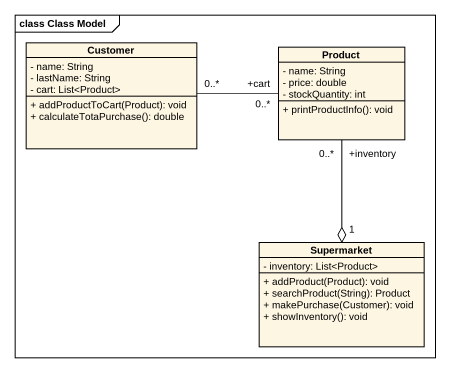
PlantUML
@startuml
mainframe class Class Model
hide circle
hide empty members
skinparam classAttributeIconSize 0
class Customer {
  - name: String
  - lastName: String
  - cart: List<Product>
  + addProductToCart(Product): void
  + calculateTotaPurchase(): double
}
class Product {
  - name: String
  - price: double
  - stockQuantity: int
  + printProductInfo(): void
}
class Supermarket {
  - inventory: List<Product>
  + addProduct(Product): void
  + searchProduct(String): Product
  + makePurchase(Customer): void
  + showInventory(): void
}
Customer "0..*" -right- "+cart\n0..*" Product
Product "+inventory\n0..*" --o "1" Supermarket
@enduml
